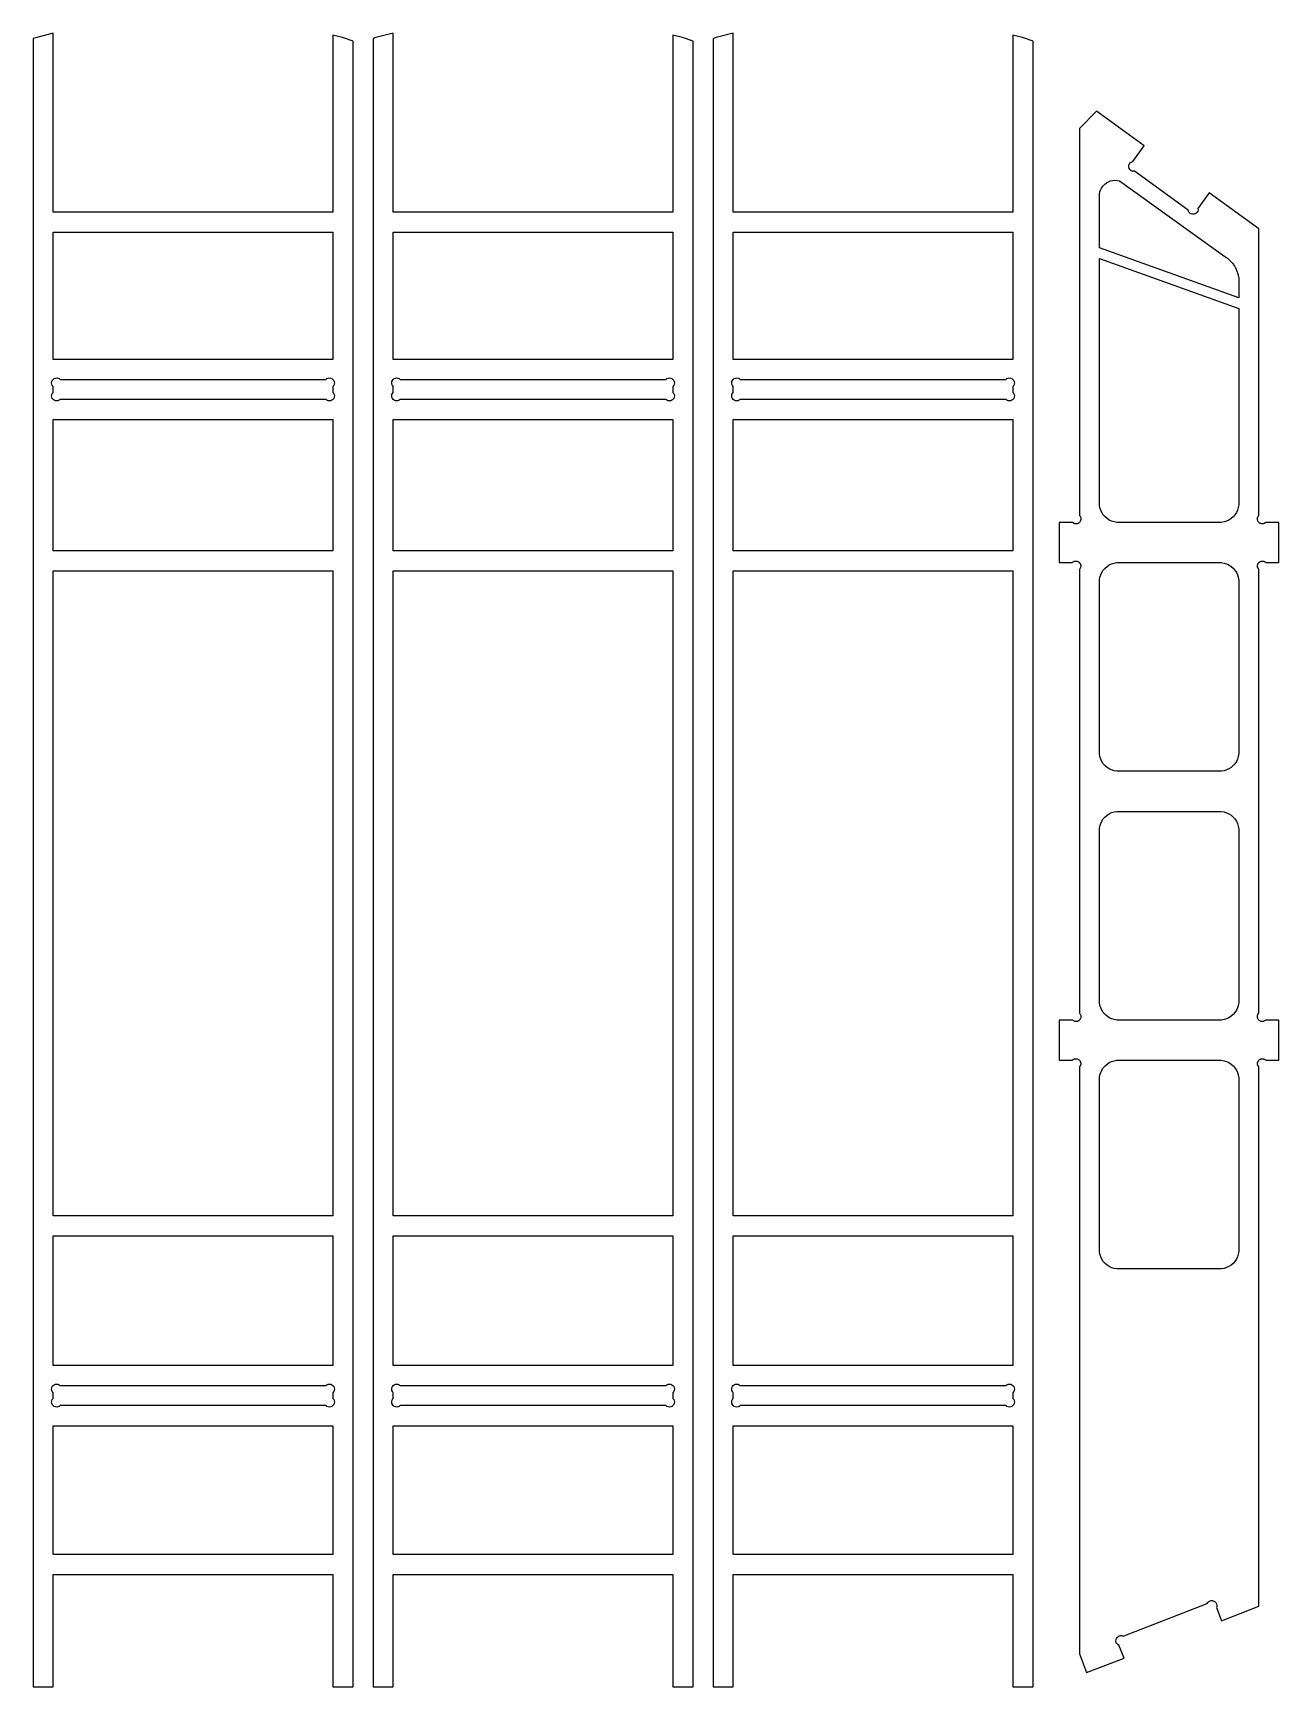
# Model space of a CAD drawing. Extents: x -1558 to 498, y -659 to 1005.
# Drawn here: x -1556.9 to -1185.1, y 511.6 to 1004.9 of the extents above; entities that cross this region are included whole.
import ezdxf

# ---------------------------------------------------------------- set-up
doc = ezdxf.new("R2010")
doc.units = 0
doc.layers.get('0').update_dxf_attribs({"linetype": 'CONTINUOUS'})
doc.layers.add('SECTIONCUTEDGES', color=18, linetype='CONTINUOUS')

msp = doc.modelspace()

# ---------------------------------------------------------------- linework, layer by layer
for points in [[(-1550.88, 907.63), (-1550.88, 945.57), (-1467.39, 945.57), (-1467.39, 907.63)], [(-1449.43, 907.63), (-1449.43, 945.57), (-1365.95, 945.57), (-1365.95, 907.63)]]:
    msp.add_lwpolyline(points, close=True)
at = {"layer": 'SECTIONCUTEDGES'}
for points in [[(-1556.87, 511.63), (-1550.88, 511.63), (-1550.88, 545.14), (-1467.39, 545.14), (-1467.39, 511.63), (-1461.41, 511.63), (-1461.41, 1002.52), (-1464.58, 1003.61), (-1467.39, 1004.35), (-1467.39, 951.56), (-1550.88, 951.56), (-1550.88, 1004.95), (-1556.11, 1003.56), (-1556.87, 1003.3)], [(-1455.42, 511.63), (-1449.43, 511.63), (-1449.43, 545.14), (-1365.95, 545.14), (-1365.95, 511.63), (-1359.96, 511.63), (-1359.96, 1002.52), (-1363.14, 1003.61), (-1365.95, 1004.35), (-1365.95, 951.56), (-1449.43, 951.56), (-1449.43, 1004.95), (-1454.62, 1003.58), (-1455.42, 1003.3)], [(-1353.97, 511.63), (-1347.99, 511.63), (-1347.99, 545.14), (-1264.5, 545.14), (-1264.5, 511.63), (-1258.51, 511.63), (-1258.51, 1002.52), (-1261.69, 1003.61), (-1264.5, 1004.35), (-1264.5, 951.56), (-1347.99, 951.56), (-1347.99, 1004.95), (-1353.1, 1003.6), (-1353.97, 1003.3)], [(-1242.53, 515.89), (-1231.37, 520.18), (-1232.87, 524.08), (-1233.21, 524.29), (-1233.48, 524.57), (-1233.66, 524.91), (-1233.76, 525.29), (-1233.75, 525.68), (-1233.64, 526.06), (-1233.43, 526.39), (-1233.15, 526.66), (-1232.8, 526.85), (-1232.42, 526.94), (-1232.03, 526.93), (-1231.66, 526.82), (-1206.54, 536.5), (-1206.33, 536.83), (-1206.05, 537.1), (-1205.7, 537.29), (-1205.32, 537.38), (-1204.93, 537.37), (-1204.56, 537.26), (-1204.22, 537.06), (-1203.95, 536.77), (-1203.77, 536.43), (-1203.68, 536.05), (-1203.69, 535.66), (-1203.8, 535.28), (-1202.29, 531.38), (-1191.13, 535.68), (-1191.13, 696.44), (-1191.14, 696.48), (-1191.19, 696.57), (-1191.48, 697.1), (-1191.54, 697.25), (-1191.57, 697.4), (-1191.58, 697.55), (-1191.56, 697.71), (-1191.54, 697.82), (-1191.51, 697.93), (-1191.47, 698.03), (-1191.43, 698.13), (-1191.38, 698.23), (-1191.32, 698.33), (-1191.26, 698.41), (-1191.11, 698.58), (-1191.03, 698.65), (-1190.87, 698.76), (-1190.73, 698.85), (-1190.65, 698.88), (-1190.5, 698.94), (-1190.34, 698.97), (-1190.17, 699), (-1190.09, 699), (-1189.93, 699), (-1189.85, 698.99), (-1189.69, 698.95), (-1189.61, 698.93), (-1189.46, 698.87), (-1189.32, 698.8), (-1189.19, 698.71), (-1189.12, 698.66), (-1189.06, 698.58), (-1189.02, 698.56), (-1185.15, 698.56), (-1185.15, 710.53), (-1189.03, 710.53), (-1189.08, 710.51), (-1189.65, 710.19), (-1189.77, 710.14), (-1189.89, 710.11), (-1190.06, 710.09), (-1190.21, 710.1), (-1190.37, 710.12), (-1190.52, 710.16), (-1190.67, 710.21), (-1190.81, 710.28), (-1190.87, 710.32), (-1191.05, 710.45), (-1191.13, 710.53), (-1191.25, 710.67), (-1191.34, 710.79), (-1191.41, 710.91), (-1191.47, 711.05), (-1191.51, 711.19), (-1191.55, 711.33), (-1191.56, 711.48), (-1191.57, 711.62), (-1191.56, 711.77), (-1191.52, 711.95), (-1191.48, 712.12), (-1191.41, 712.27), (-1191.35, 712.39), (-1191.3, 712.46), (-1191.19, 712.58), (-1191.15, 712.61), (-1191.14, 844.91), (-1191.15, 844.96), (-1191.21, 845.07), (-1191.46, 845.51), (-1191.52, 845.65), (-1191.54, 845.7), (-1191.57, 845.85), (-1191.58, 845.95), (-1191.56, 846.16), (-1191.54, 846.27), (-1191.51, 846.38), (-1191.48, 846.48), (-1191.43, 846.59), (-1191.38, 846.68), (-1191.32, 846.78), (-1191.26, 846.87), (-1191.13, 847.01), (-1191.03, 847.1), (-1190.94, 847.17), (-1190.8, 847.26), (-1190.73, 847.3), (-1190.58, 847.36), (-1190.42, 847.41), (-1190.26, 847.44), (-1190.09, 847.45), (-1189.93, 847.45), (-1189.85, 847.44), (-1189.69, 847.41), (-1189.54, 847.36), (-1189.46, 847.33), (-1189.32, 847.25), (-1189.25, 847.21), (-1189.12, 847.1), (-1189.04, 847.02), (-1189.02, 847.01), (-1185.15, 847.01), (-1185.15, 858.98), (-1189.02, 858.98), (-1189.09, 858.96), (-1189.58, 858.68), (-1189.69, 858.62), (-1189.81, 858.58), (-1190.02, 858.55), (-1190.22, 858.55), (-1190.29, 858.56), (-1190.45, 858.59), (-1190.59, 858.63), (-1190.74, 858.69), (-1190.87, 858.77), (-1191.05, 858.9), (-1191.13, 858.98), (-1191.25, 859.12), (-1191.34, 859.24), (-1191.41, 859.37), (-1191.47, 859.5), (-1191.52, 859.64), (-1191.55, 859.78), (-1191.57, 859.93), (-1191.57, 860.07), (-1191.56, 860.22), (-1191.54, 860.36), (-1191.43, 860.69), (-1191.35, 860.84), (-1191.28, 860.94), (-1191.19, 861.03), (-1191.15, 861.06), (-1191.14, 861.09), (-1191.13, 946.51), (-1205.95, 957.25), (-1209.3, 952.63), (-1209.29, 952.23), (-1209.38, 951.85), (-1209.57, 951.51), (-1209.84, 951.23), (-1210.17, 951.02), (-1210.55, 950.91), (-1210.94, 950.9), (-1211.32, 950.99), (-1211.66, 951.17), (-1211.95, 951.44), (-1212.15, 951.78), (-1212.26, 952.15), (-1228.23, 963.72), (-1228.62, 963.71), (-1229, 963.8), (-1229.34, 963.99), (-1229.63, 964.26), (-1229.83, 964.59), (-1229.94, 964.96), (-1229.95, 965.36), (-1229.86, 965.74), (-1229.68, 966.08), (-1229.41, 966.36), (-1229.08, 966.57), (-1228.7, 966.68), (-1225.33, 971.33), (-1239.54, 981.63), (-1244.69, 976.48), (-1244.69, 861.1), (-1244.68, 861.09), (-1244.65, 861.05), (-1244.62, 861.03), (-1244.53, 860.93), (-1244.47, 860.84), (-1244.38, 860.65), (-1244.34, 860.57), (-1244.28, 860.36), (-1244.26, 860.22), (-1244.25, 860.07), (-1244.25, 859.93), (-1244.27, 859.78), (-1244.31, 859.64), (-1244.35, 859.5), (-1244.41, 859.37), (-1244.48, 859.24), (-1244.57, 859.12), (-1244.66, 859.01), (-1244.77, 858.9), (-1244.95, 858.77), (-1245.08, 858.69), (-1245.23, 858.63), (-1245.3, 858.61), (-1245.45, 858.57), (-1245.53, 858.56), (-1245.68, 858.54), (-1245.84, 858.55), (-1246.05, 858.59), (-1246.2, 858.66), (-1246.71, 858.95), (-1246.78, 858.98), (-1250.67, 858.98), (-1250.67, 847.01), (-1246.79, 847.01), (-1246.77, 847.03), (-1246.72, 847.09), (-1246.57, 847.21), (-1246.5, 847.25), (-1246.36, 847.33), (-1246.21, 847.38), (-1246.05, 847.42), (-1245.97, 847.44), (-1245.81, 847.45), (-1245.65, 847.45), (-1245.56, 847.44), (-1245.4, 847.41), (-1245.32, 847.39), (-1245.17, 847.33), (-1245.09, 847.3), (-1244.95, 847.22), (-1244.79, 847.1), (-1244.71, 847.03), (-1244.63, 846.95), (-1244.56, 846.87), (-1244.5, 846.78), (-1244.44, 846.68), (-1244.39, 846.59), (-1244.35, 846.48), (-1244.31, 846.38), (-1244.28, 846.27), (-1244.26, 846.16), (-1244.25, 846.06), (-1244.25, 845.9), (-1244.26, 845.8), (-1244.28, 845.7), (-1244.34, 845.55), (-1244.67, 844.96), (-1244.69, 844.9), (-1244.69, 712.65), (-1244.67, 712.62), (-1244.54, 712.49), (-1244.45, 712.35), (-1244.41, 712.27), (-1244.34, 712.12), (-1244.28, 711.91), (-1244.26, 711.77), (-1244.25, 711.62), (-1244.25, 711.48), (-1244.27, 711.33), (-1244.3, 711.19), (-1244.35, 711.05), (-1244.41, 710.91), (-1244.48, 710.79), (-1244.57, 710.67), (-1244.66, 710.55), (-1244.77, 710.45), (-1244.88, 710.36), (-1245.01, 710.28), (-1245.15, 710.21), (-1245.22, 710.18), (-1245.37, 710.13), (-1245.53, 710.11), (-1245.6, 710.1), (-1245.8, 710.09), (-1246.01, 710.13), (-1246.16, 710.19), (-1246.72, 710.5), (-1246.79, 710.53), (-1250.67, 710.53), (-1250.67, 698.56), (-1246.81, 698.56), (-1246.75, 698.59), (-1246.69, 698.66), (-1246.57, 698.76), (-1246.43, 698.84), (-1246.28, 698.9), (-1246.13, 698.95), (-1245.97, 698.99), (-1245.81, 699), (-1245.73, 699), (-1245.56, 698.99), (-1245.48, 698.97), (-1245.32, 698.94), (-1245.17, 698.88), (-1245.02, 698.81), (-1244.88, 698.72), (-1244.79, 698.65), (-1244.69, 698.56), (-1244.56, 698.41), (-1244.5, 698.33), (-1244.44, 698.23), (-1244.39, 698.13), (-1244.34, 698.03), (-1244.31, 697.93), (-1244.28, 697.82), (-1244.26, 697.71), (-1244.24, 697.5), (-1244.25, 697.45), (-1244.27, 697.3), (-1244.32, 697.15), (-1244.66, 696.51), (-1244.68, 696.45), (-1244.69, 521.47)], [(-1238.7, 940.85), (-1238.7, 956.62), (-1238.69, 956.95), (-1238.55, 957.62), (-1238.32, 958.25), (-1238.01, 958.85), (-1237.61, 959.39), (-1237.14, 959.88), (-1236.6, 960.28), (-1236.02, 960.61), (-1235.39, 960.85), (-1234.73, 961), (-1234.06, 961.06), (-1233.39, 961.01), (-1232.73, 960.87), (-1201.24, 938.29), (-1200.79, 937.99), (-1200.52, 937.79), (-1200.29, 937.61), (-1200.08, 937.42), (-1199.87, 937.23), (-1199.67, 937.03), (-1199.47, 936.82), (-1199.28, 936.61), (-1199.1, 936.4), (-1198.92, 936.17), (-1198.75, 935.94), (-1198.59, 935.71), (-1198.44, 935.47), (-1198.29, 935.23), (-1198.15, 934.98), (-1198.02, 934.73), (-1197.9, 934.47), (-1197.78, 934.21), (-1197.67, 933.95), (-1197.58, 933.68), (-1197.49, 933.41), (-1197.41, 933.14), (-1197.33, 932.86), (-1197.27, 932.58), (-1197.21, 932.3), (-1197.15, 931.91), (-1197.13, 931.71), (-1197.12, 925.94)], [(-1347.99, 907.63), (-1347.99, 945.57), (-1264.5, 945.57), (-1264.5, 907.63)], [(-1237.99, 861.91), (-1238.32, 862.63), (-1238.56, 863.38), (-1238.68, 864.17), (-1238.7, 864.62), (-1238.7, 937.67), (-1197.12, 922.76), (-1197.12, 864.96), (-1197.13, 864.24), (-1197.27, 863.39), (-1197.5, 862.63), (-1197.84, 861.91), (-1198.27, 861.25), (-1198.79, 860.65), (-1199.39, 860.13), (-1200.05, 859.7), (-1200.77, 859.36), (-1201.52, 859.13), (-1202.34, 859), (-1202.98, 858.98), (-1232.73, 858.98), (-1233.52, 859), (-1234.3, 859.13), (-1235.06, 859.36), (-1235.77, 859.7), (-1236.44, 860.13), (-1237.03, 860.65), (-1237.55, 861.25)], [(-1551.27, 897.11), (-1551.12, 897.47), (-1550.88, 897.78), (-1550.88, 899.53), (-1551.12, 899.84), (-1551.27, 900.2), (-1551.32, 900.59), (-1551.27, 900.98), (-1551.12, 901.34), (-1550.88, 901.65), (-1550.57, 901.89), (-1550.21, 902.04), (-1549.82, 902.09), (-1549.43, 902.04), (-1549.07, 901.89), (-1548.76, 901.65), (-1469.51, 901.65), (-1469.2, 901.89), (-1468.84, 902.04), (-1468.45, 902.09), (-1468.07, 902.04), (-1467.7, 901.89), (-1467.39, 901.65), (-1467.15, 901.34), (-1467.01, 900.98), (-1466.95, 900.59), (-1467.01, 900.2), (-1467.15, 899.84), (-1467.39, 899.53), (-1467.39, 897.78), (-1467.15, 897.47), (-1467.01, 897.11), (-1466.95, 896.72), (-1467.01, 896.33), (-1467.15, 895.97), (-1467.39, 895.66), (-1467.7, 895.42), (-1468.07, 895.27), (-1468.45, 895.22), (-1468.84, 895.27), (-1469.2, 895.42), (-1469.51, 895.66), (-1548.76, 895.66), (-1549.07, 895.42), (-1549.43, 895.27), (-1549.82, 895.22), (-1550.21, 895.27), (-1550.57, 895.42), (-1550.88, 895.66), (-1551.12, 895.97), (-1551.27, 896.33), (-1551.32, 896.72)], [(-1449.82, 896.33), (-1449.87, 896.72), (-1449.82, 897.11), (-1449.67, 897.47), (-1449.43, 897.78), (-1449.43, 899.53), (-1449.67, 899.84), (-1449.82, 900.2), (-1449.87, 900.59), (-1449.82, 900.98), (-1449.67, 901.34), (-1449.43, 901.65), (-1449.12, 901.89), (-1448.76, 902.04), (-1448.37, 902.09), (-1447.99, 902.04), (-1447.63, 901.89), (-1447.31, 901.65), (-1368.07, 901.65), (-1367.76, 901.89), (-1367.39, 902.04), (-1367.01, 902.09), (-1366.62, 902.04), (-1366.26, 901.89), (-1365.95, 901.65), (-1365.71, 901.34), (-1365.56, 900.98), (-1365.51, 900.59), (-1365.56, 900.2), (-1365.71, 899.84), (-1365.95, 899.53), (-1365.95, 897.78), (-1365.71, 897.47), (-1365.56, 897.11), (-1365.51, 896.72), (-1365.56, 896.33), (-1365.71, 895.97), (-1365.95, 895.66), (-1366.26, 895.42), (-1366.62, 895.27), (-1367.01, 895.22), (-1367.39, 895.27), (-1367.76, 895.42), (-1368.07, 895.66), (-1447.31, 895.66), (-1447.63, 895.42), (-1447.99, 895.27), (-1448.37, 895.22), (-1448.76, 895.27), (-1449.12, 895.42), (-1449.43, 895.66), (-1449.67, 895.97)], [(-1348.37, 896.33), (-1348.43, 896.72), (-1348.37, 897.11), (-1348.23, 897.47), (-1347.99, 897.78), (-1347.99, 899.53), (-1348.23, 899.84), (-1348.37, 900.2), (-1348.43, 900.59), (-1348.37, 900.98), (-1348.23, 901.34), (-1347.99, 901.65), (-1347.68, 901.89), (-1347.32, 902.04), (-1346.93, 902.09), (-1346.54, 902.04), (-1346.18, 901.89), (-1345.87, 901.65), (-1266.62, 901.65), (-1266.31, 901.89), (-1265.95, 902.04), (-1265.56, 902.09), (-1265.17, 902.04), (-1264.81, 901.89), (-1264.5, 901.65), (-1264.26, 901.34), (-1264.11, 900.98), (-1264.06, 900.59), (-1264.11, 900.2), (-1264.26, 899.84), (-1264.5, 899.53), (-1264.5, 897.78), (-1264.26, 897.47), (-1264.11, 897.11), (-1264.06, 896.72), (-1264.11, 896.33), (-1264.26, 895.97), (-1264.5, 895.66), (-1264.81, 895.42), (-1265.17, 895.27), (-1265.56, 895.22), (-1265.95, 895.27), (-1266.31, 895.42), (-1266.62, 895.66), (-1345.87, 895.66), (-1346.18, 895.42), (-1346.54, 895.27), (-1346.93, 895.22), (-1347.32, 895.27), (-1347.68, 895.42), (-1347.99, 895.66), (-1348.23, 895.97)], [(-1550.88, 850.53), (-1550.88, 889.67), (-1467.39, 889.67), (-1467.39, 850.53)], [(-1449.43, 850.53), (-1449.43, 889.67), (-1365.95, 889.67), (-1365.95, 850.53)], [(-1347.99, 850.53), (-1347.99, 889.67), (-1264.5, 889.67), (-1264.5, 850.53)], [(-1550.88, 652.16), (-1550.88, 844.54), (-1467.39, 844.54), (-1467.39, 652.16)], [(-1449.43, 652.16), (-1449.43, 844.54), (-1365.95, 844.54), (-1365.95, 652.16)], [(-1347.99, 652.16), (-1347.99, 844.54), (-1264.5, 844.54), (-1264.5, 652.16)], [(-1238.32, 788.4), (-1238.56, 789.16), (-1238.69, 789.98), (-1238.69, 790.28), (-1238.7, 841.15), (-1238.69, 841.82), (-1238.56, 842.61), (-1238.32, 843.37), (-1237.99, 844.08), (-1237.56, 844.75), (-1237.04, 845.35), (-1236.44, 845.87), (-1235.77, 846.3), (-1235.06, 846.63), (-1234.3, 846.87), (-1233.51, 846.99), (-1232.73, 847.01), (-1203.1, 847.01), (-1202.36, 847), (-1201.52, 846.86), (-1200.77, 846.63), (-1200.05, 846.29), (-1199.39, 845.86), (-1198.79, 845.34), (-1198.27, 844.74), (-1197.84, 844.08), (-1197.5, 843.36), (-1197.27, 842.61), (-1197.14, 841.8), (-1197.12, 841.32), (-1197.12, 790.62), (-1197.13, 790.04), (-1197.27, 789.16), (-1197.5, 788.4), (-1197.84, 787.69), (-1198.27, 787.02), (-1198.79, 786.43), (-1199.39, 785.91), (-1200.05, 785.47), (-1200.77, 785.14), (-1201.52, 784.9), (-1202.31, 784.77), (-1232.73, 784.76), (-1233.5, 784.77), (-1234.3, 784.9), (-1235.06, 785.14), (-1235.77, 785.47), (-1236.44, 785.9), (-1237.03, 786.42), (-1237.55, 787.02), (-1237.99, 787.69)], [(-1237.99, 713.46), (-1238.32, 714.18), (-1238.56, 714.93), (-1238.69, 715.77), (-1238.7, 716.51), (-1238.7, 766.81), (-1238.69, 767.55), (-1238.56, 768.38), (-1238.32, 769.14), (-1237.99, 769.86), (-1237.56, 770.52), (-1237.04, 771.12), (-1236.44, 771.64), (-1235.77, 772.07), (-1235.06, 772.41), (-1234.3, 772.64), (-1233.5, 772.77), (-1233.42, 772.77), (-1203.1, 772.79), (-1202.37, 772.77), (-1201.52, 772.64), (-1200.77, 772.4), (-1200.05, 772.07), (-1199.39, 771.63), (-1198.79, 771.11), (-1198.27, 770.52), (-1197.84, 769.85), (-1197.5, 769.14), (-1197.27, 768.38), (-1197.14, 767.6), (-1197.12, 766.87), (-1197.12, 716.51), (-1197.14, 715.73), (-1197.27, 714.93), (-1197.5, 714.18), (-1197.84, 713.46), (-1198.27, 712.8), (-1198.79, 712.2), (-1199.39, 711.68), (-1200.05, 711.25), (-1200.77, 710.91), (-1201.52, 710.68), (-1202.3, 710.55), (-1202.76, 710.54), (-1232.84, 710.53), (-1233.48, 710.55), (-1234.3, 710.68), (-1235.06, 710.91), (-1235.77, 711.25), (-1236.44, 711.68), (-1237.03, 712.2), (-1237.55, 712.8)], [(-1237.98, 639.23), (-1238.32, 639.95), (-1238.56, 640.71), (-1238.68, 641.49), (-1238.69, 641.6), (-1238.7, 692.58), (-1238.69, 693.31), (-1238.56, 694.16), (-1238.32, 694.92), (-1237.99, 695.63), (-1237.56, 696.3), (-1237.04, 696.89), (-1236.44, 697.41), (-1235.77, 697.85), (-1235.06, 698.18), (-1234.3, 698.42), (-1233.52, 698.54), (-1232.84, 698.56), (-1203.09, 698.56), (-1202.42, 698.55), (-1201.52, 698.41), (-1200.77, 698.18), (-1200.05, 697.84), (-1199.39, 697.41), (-1198.79, 696.89), (-1198.27, 696.29), (-1197.84, 695.63), (-1197.5, 694.91), (-1197.27, 694.16), (-1197.13, 693.33), (-1197.12, 692.64), (-1197.12, 642.28), (-1197.14, 641.5), (-1197.26, 640.71), (-1197.5, 639.95), (-1197.84, 639.24), (-1198.27, 638.57), (-1198.79, 637.98), (-1199.39, 637.46), (-1200.05, 637.02), (-1200.77, 636.69), (-1201.52, 636.45), (-1202.3, 636.32), (-1202.98, 636.31), (-1232.72, 636.31), (-1233.48, 636.32), (-1234.3, 636.45), (-1235.05, 636.68), (-1235.77, 637.02), (-1236.44, 637.45), (-1237.03, 637.97), (-1237.55, 638.57)], [(-1550.88, 607.51), (-1550.88, 646.17), (-1467.39, 646.17), (-1467.39, 607.51)], [(-1449.43, 607.51), (-1449.43, 646.17), (-1365.95, 646.17), (-1365.95, 607.51)], [(-1347.99, 607.51), (-1347.99, 646.17), (-1264.5, 646.17), (-1264.5, 607.51)], [(-1551.12, 595.85), (-1551.27, 596.21), (-1551.32, 596.6), (-1551.27, 596.99), (-1551.12, 597.35), (-1550.88, 597.66), (-1550.88, 599.4), (-1551.12, 599.71), (-1551.27, 600.08), (-1551.32, 600.46), (-1551.27, 600.85), (-1551.12, 601.21), (-1550.88, 601.52), (-1550.57, 601.76), (-1550.21, 601.91), (-1549.82, 601.96), (-1549.43, 601.91), (-1549.07, 601.76), (-1548.76, 601.52), (-1469.51, 601.52), (-1469.2, 601.76), (-1468.84, 601.91), (-1468.45, 601.96), (-1468.07, 601.91), (-1467.7, 601.76), (-1467.39, 601.52), (-1467.15, 601.21), (-1467.01, 600.85), (-1466.95, 600.46), (-1467.01, 600.08), (-1467.15, 599.71), (-1467.39, 599.4), (-1467.39, 597.66), (-1467.15, 597.35), (-1467.01, 596.99), (-1466.95, 596.6), (-1467.01, 596.21), (-1467.15, 595.85), (-1467.39, 595.54), (-1467.7, 595.3), (-1468.07, 595.15), (-1468.45, 595.1), (-1468.84, 595.15), (-1469.2, 595.3), (-1469.51, 595.54), (-1548.76, 595.54), (-1549.07, 595.3), (-1549.43, 595.15), (-1549.82, 595.1), (-1550.21, 595.15), (-1550.57, 595.3), (-1550.88, 595.54)], [(-1449.67, 595.85), (-1449.82, 596.21), (-1449.87, 596.6), (-1449.82, 596.99), (-1449.67, 597.35), (-1449.43, 597.66), (-1449.43, 599.4), (-1449.67, 599.71), (-1449.82, 600.08), (-1449.87, 600.46), (-1449.82, 600.85), (-1449.67, 601.21), (-1449.43, 601.52), (-1449.12, 601.76), (-1448.76, 601.91), (-1448.37, 601.96), (-1447.99, 601.91), (-1447.63, 601.76), (-1447.31, 601.52), (-1368.07, 601.52), (-1367.76, 601.76), (-1367.39, 601.91), (-1367.01, 601.96), (-1366.62, 601.91), (-1366.26, 601.76), (-1365.95, 601.52), (-1365.71, 601.21), (-1365.56, 600.85), (-1365.51, 600.46), (-1365.56, 600.08), (-1365.71, 599.71), (-1365.95, 599.4), (-1365.95, 597.66), (-1365.71, 597.35), (-1365.56, 596.99), (-1365.51, 596.6), (-1365.56, 596.21), (-1365.71, 595.85), (-1365.95, 595.54), (-1366.26, 595.3), (-1366.62, 595.15), (-1367.01, 595.1), (-1367.39, 595.15), (-1367.76, 595.3), (-1368.07, 595.54), (-1447.31, 595.54), (-1447.63, 595.3), (-1447.99, 595.15), (-1448.37, 595.1), (-1448.76, 595.15), (-1449.12, 595.3), (-1449.43, 595.54)], [(-1348.37, 596.99), (-1348.23, 597.35), (-1347.99, 597.66), (-1347.99, 599.4), (-1348.23, 599.71), (-1348.37, 600.08), (-1348.43, 600.46), (-1348.37, 600.85), (-1348.23, 601.21), (-1347.99, 601.52), (-1347.68, 601.76), (-1347.32, 601.91), (-1346.93, 601.96), (-1346.54, 601.91), (-1346.18, 601.76), (-1345.87, 601.52), (-1266.62, 601.52), (-1266.31, 601.76), (-1265.95, 601.91), (-1265.56, 601.96), (-1265.17, 601.91), (-1264.81, 601.76), (-1264.5, 601.52), (-1264.26, 601.21), (-1264.11, 600.85), (-1264.06, 600.46), (-1264.11, 600.08), (-1264.26, 599.71), (-1264.5, 599.4), (-1264.5, 597.66), (-1264.26, 597.35), (-1264.11, 596.99), (-1264.06, 596.6), (-1264.11, 596.21), (-1264.26, 595.85), (-1264.5, 595.54), (-1264.81, 595.3), (-1265.17, 595.15), (-1265.56, 595.1), (-1265.95, 595.15), (-1266.31, 595.3), (-1266.62, 595.54), (-1345.87, 595.54), (-1346.18, 595.3), (-1346.54, 595.15), (-1346.93, 595.1), (-1347.32, 595.15), (-1347.68, 595.3), (-1347.99, 595.54), (-1348.23, 595.85), (-1348.37, 596.21), (-1348.43, 596.6)], [(-1550.88, 551.13), (-1550.88, 589.55), (-1467.39, 589.55), (-1467.39, 551.13)], [(-1449.43, 551.13), (-1449.43, 589.55), (-1365.95, 589.55), (-1365.95, 551.13)], [(-1347.99, 551.13), (-1347.99, 589.55), (-1264.5, 589.55), (-1264.5, 551.13)]]:
    msp.add_lwpolyline(points, close=True, dxfattribs=at)

doc.saveas('drawing.dxf')
